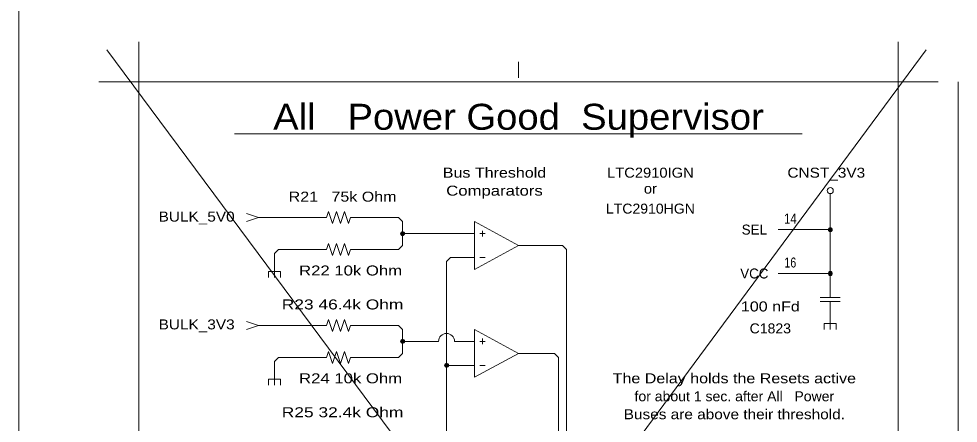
# Model space of a CAD drawing. Extents: x -321 to 371, y -315 to 400.
# Drawn here: x -316 to -292.5, y 357.45 to 367.58 of the extents above; entities that cross this region are included whole.
import ezdxf
from ezdxf.enums import TextEntityAlignment as Align

# ---------------------------------------------------------------- set-up
doc = ezdxf.new("R2010")
doc.units = 0
doc.header["$LTSCALE"] = 0.1
doc.layers.add('2', color=7, linetype='Continuous', lineweight=13)

msp = doc.modelspace()

# ---------------------------------------------------------------- linework, layer by layer
at = {"layer": '2'}
for p, q in [((-316, 381), (-316, 217)), ((-313, 367), (-313, 339)), ((-294, 367), (-294, 339)), ((-313.8, 366.8), (-293.6, 339.6)), ((-313.7, 339.2), (-293.3, 366.8)), ((-303.5, 366.1), (-303.5, 366.5)), ((-293, 366), (-314, 366)), ((-292.5, 366), (-292.5, 340)), ((-310.6, 364.7), (-296.4, 364.7)), ((-295.7, 360.6), (-295.7, 363.2)), ((-310, 362.6), (-310.3, 362.7)), ((-308.25, 362.75), (-308.3, 362.6)), ((-310.3, 362.5), (-310, 362.6)), ((-308.3, 362.6), (-310, 362.6)), ((-307.7, 362.6), (-307.75, 362.45)), ((-306.4, 362.5), (-306.4, 361.9)), ((-304.6, 362.2), (-306.4, 362.2)), ((-304.47, 362.2), (-304.33, 362.2)), ((-304.4, 362.13), (-304.4, 362.27)), ((-295.7, 362.3), (-297, 362.3)), ((-308.25, 361.95), (-308.3, 361.8)), ((-306.5, 361.8), (-306.4, 361.9)), ((-309.6, 361.7), (-309.5, 361.8)), ((-309.6, 361.7), (-309.6, 361.1)), ((-308.3, 361.8), (-309.5, 361.8)), ((-307.7, 361.8), (-306.5, 361.8)), ((-305.3, 361.5), (-305.2, 361.6)), ((-305.3, 361.5), (-305.3, 342.7)), ((-304.6, 361.6), (-305.2, 361.6)), ((-304.47, 361.6), (-304.33, 361.6)), ((-295.7, 361.2), (-297, 361.2)), ((-295.95, 360.6), (-295.45, 360.6)), ((-295.95, 360.5), (-295.45, 360.5)), ((-295.7, 360.5), (-295.7, 359.8)), ((-308.25, 360.05), (-308.3, 359.9)), ((-310, 359.9), (-310.3, 360)), ((-310.3, 359.8), (-310, 359.9)), ((-308.3, 359.9), (-310, 359.9)), ((-307.7, 359.9), (-307.75, 359.75)), ((-306.4, 359.8), (-306.4, 359.2)), ((-304.4, 359.43), (-304.4, 359.57)), ((-305.5, 359.5), (-306.4, 359.5)), ((-304.6, 359.5), (-305.1, 359.5)), ((-304.47, 359.5), (-304.33, 359.5)), ((-309.6, 359), (-309.5, 359.1)), ((-308.3, 359.1), (-309.5, 359.1)), ((-308.25, 359.25), (-308.3, 359.1)), ((-307.7, 359.1), (-306.5, 359.1)), ((-306.5, 359.1), (-306.4, 359.2)), ((-309.6, 359), (-309.6, 358.4)), ((-304.6, 358.9), (-305.3, 358.9)), ((-304.47, 358.9), (-304.33, 358.9))]:
    msp.add_line(p, q, dxfattribs=at)
for points in [[(-308.25, 362.75), (-308.15, 362.45), (-308.05, 362.75), (-307.95, 362.45), (-307.85, 362.75), (-307.75, 362.45)], [(-307.7, 362.6), (-306.5, 362.6), (-306.4, 362.5)], [(-308.25, 361.95), (-308.15, 361.65), (-308.05, 361.95), (-307.95, 361.65), (-307.85, 361.95), (-307.75, 361.65), (-307.7, 361.8)], [(-302.2, 353.2), (-302.3, 353.3), (-302.3, 361.8), (-302.4, 361.9), (-303.5, 361.9)], [(-309.75, 361.1), (-309.75, 361.25), (-309.45, 361.25), (-309.45, 361.1)], [(-308.25, 360.05), (-308.15, 359.75), (-308.05, 360.05), (-307.95, 359.75), (-307.85, 360.05), (-307.75, 359.75)], [(-307.7, 359.9), (-306.5, 359.9), (-306.4, 359.8)], [(-295.85, 359.8), (-295.85, 359.95), (-295.55, 359.95), (-295.55, 359.8)], [(-308.25, 359.25), (-308.15, 358.95), (-308.05, 359.25), (-307.95, 358.95), (-307.85, 359.25), (-307.75, 358.95), (-307.7, 359.1)], [(-302.4, 353), (-302.5, 353.1), (-302.5, 359.1), (-302.6, 359.2), (-303.5, 359.2)], [(-309.75, 358.4), (-309.75, 358.55), (-309.45, 358.55), (-309.45, 358.4)]]:
    msp.add_lwpolyline(points, dxfattribs=at)
for points in [[(-303.5, 361.9), (-304.6, 362.5), (-304.6, 361.3)], [(-303.5, 359.2), (-304.6, 359.8), (-304.6, 358.6)]]:
    msp.add_lwpolyline(points, close=True, dxfattribs=at)
for centre, radius in [((-295.7001, 363.2751), 0.075), ((-306.4, 362.2), 0.05), ((-306.4, 362.2), 0.045), ((-306.4, 362.2), 0.04), ((-306.4, 362.2), 0.035), ((-306.4, 362.2), 0.03), ((-306.4, 362.2), 0.025), ((-306.4, 362.2), 0.02), ((-306.4, 362.2), 0.015), ((-306.4, 362.2), 0.01), ((-295.7, 362.3), 0.05), ((-295.7, 362.3), 0.045), ((-295.7, 362.3), 0.04), ((-295.7, 362.3), 0.035), ((-295.7, 362.3), 0.03), ((-295.7, 362.3), 0.025), ((-295.7, 362.3), 0.02), ((-295.7, 362.3), 0.015), ((-295.7, 362.3), 0.01), ((-295.7, 361.2), 0.05), ((-295.7, 361.2), 0.045), ((-295.7, 361.2), 0.04), ((-295.7, 361.2), 0.035), ((-295.7, 361.2), 0.03), ((-295.7, 361.2), 0.025), ((-295.7, 361.2), 0.02), ((-295.7, 361.2), 0.015), ((-295.7, 361.2), 0.01), ((-306.4, 359.5), 0.05), ((-306.4, 359.5), 0.045), ((-306.4, 359.5), 0.04), ((-306.4, 359.5), 0.035), ((-306.4, 359.5), 0.03), ((-306.4, 359.5), 0.025), ((-306.4, 359.5), 0.02), ((-306.4, 359.5), 0.015), ((-306.4, 359.5), 0.01), ((-305.3, 358.9), 0.05), ((-305.3, 358.9), 0.045), ((-305.3, 358.9), 0.04), ((-305.3, 358.9), 0.035), ((-305.3, 358.9), 0.03), ((-305.3, 358.9), 0.025), ((-305.3, 358.9), 0.02), ((-305.3, 358.9), 0.015), ((-305.3, 358.9), 0.01)]:
    msp.add_circle(centre, radius, dxfattribs=at)
msp.add_arc((-305.3, 359.5), 0.2, 0, 180, dxfattribs=at)

# ---------------------------------------------------------------- texts
for s, height, width, p in [('All   Power Good  Supervisor', 0.6499, 1.1, (-303.5, 364.8)), ('Bus Threshold', 0.25, 1.2, (-304.1, 363.6)), ('LTC2910IGN', 0.25, 1.1, (-300.2, 363.6)), ('CNST_3V3', 0.25, 1.15, (-295.8, 363.6)), ('Comparators', 0.25, 1.25, (-304.1001, 363.15)), ('or', 0.25, 1.1, (-300.2001, 363.2)), ('R21   75k Ohm', 0.25, 1.2, (-307.9001, 363)), ('LTC2910HGN', 0.25, 1.05, (-300.2001, 362.7)), ('14', 0.25, 0.85, (-296.7001, 362.45)), ('16', 0.25, 0.8, (-296.7001, 361.35)), ('R22 10k Ohm', 0.25, 1.25, (-307.7, 361.15)), ('R23 46.4k Ohm', 0.25, 1.3, (-307.9001, 360.3)), ('100 nFd', 0.25, 1.2, (-297.2, 360.25)), ('C1823', 0.25, 1.05, (-297.2, 359.7)), ('R24 10k Ohm', 0.25, 1.25, (-307.7, 358.45)), ('The Delay holds the Resets active', 0.25, 1.2, (-298.1, 358.45)), ('for about 1 sec. after All   Power', 0.25, 1.05, (-298.1001, 358)), ('R25 32.4k Ohm', 0.25, 1.3, (-307.9001, 357.6)), ('Buses are above their threshold.', 0.25, 1.15, (-298.1001, 357.55))]:
    msp.add_text(s, height=height, dxfattribs=dict(at, width=width)).set_placement(p, align=Align.CENTER)
at = {"layer": '2', "width": 1.15}
for s, p in [('BULK_5V0', (-310.6, 362.5)), ('BULK_3V3', (-310.6, 359.8))]:
    msp.add_text(s, height=0.25, dxfattribs=at).set_placement(p, align=Align.RIGHT)
at = {"layer": '2'}
for s, p in [('SEL', (-297.6, 362.175)), ('VCC', (-297.6, 361.075))]:
    msp.add_text(s, height=0.25, dxfattribs=at).set_placement(p, align=Align.CENTER)

doc.saveas('drawing.dxf')
